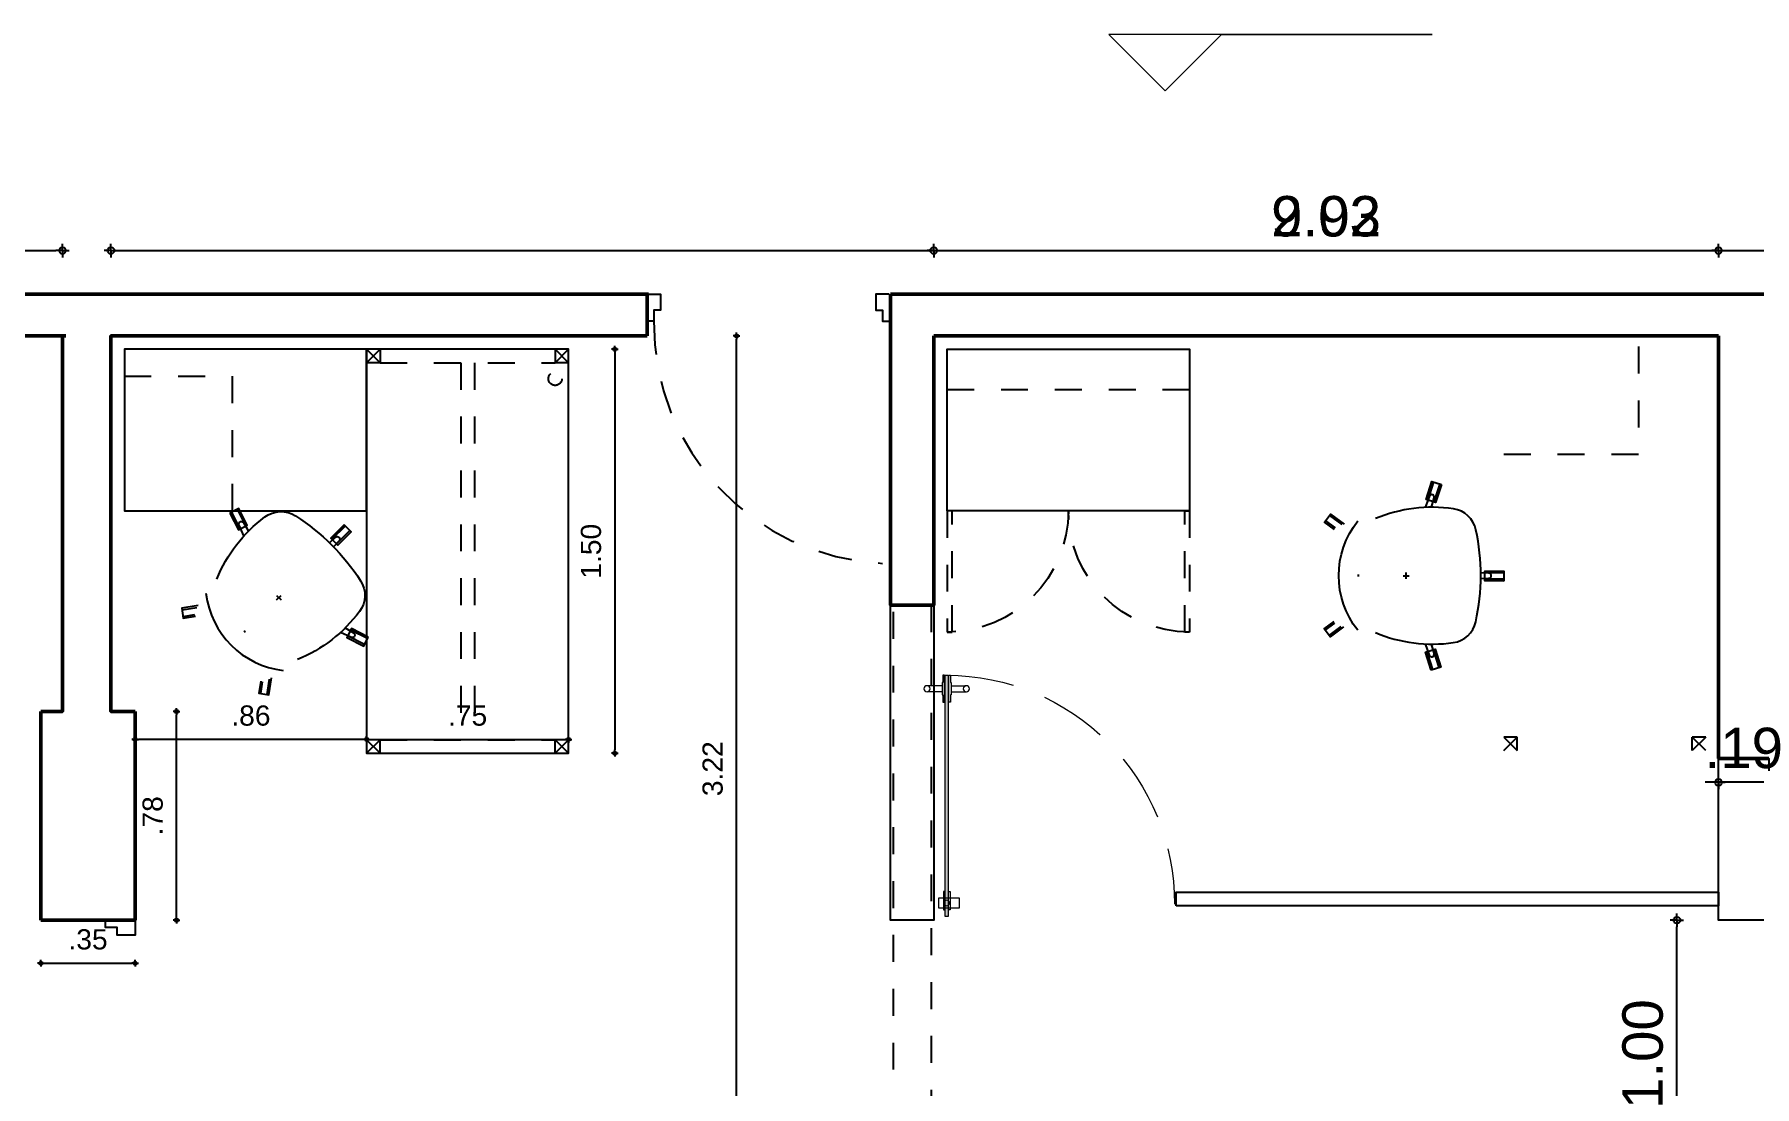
# Model space of a CAD drawing. Header units: millimetres. Extents: x -38 to 179, y -2 to 69.
# Drawn here: x -31.03 to -24.64, y 17.98 to 21.89 of the extents above; entities that cross this region are included whole.
import ezdxf

# ---------------------------------------------------------------- set-up
doc = ezdxf.new("R2010")
doc.units = ezdxf.units.MM
doc.linetypes.add('HIDDEN', pattern=[0.375, 0.25, -0.125])
doc.linetypes.add('HIDDEN2', pattern=[0.1875, 0.125, -0.0625])
doc.layers.get('0').update_dxf_attribs({"color": 255})
for name, color, linetype in [('0.05', 6, 'Continuous'), ('A_MOBILIARIO', 6, 'Continuous'), ('X_COTAS100', 6, 'Continuous'), ('X_COTAS50', 6, 'Continuous')]:
    doc.layers.add(name, color=color, linetype=linetype)
for name, color, linetype, lineweight in [('03 AMARILLO', 2, 'Continuous', 20), ('06 ROJO', 1, 'Continuous', 50), ('A_MUEBLES FIJOS', 6, 'Continuous', 5)]:
    doc.layers.add(name, color=color, linetype=linetype, lineweight=lineweight)
doc.styles.add('UNAL PLANEACION', font='arial.ttf')
doc.dimstyles.new('COTAS 100', dxfattribs={"dimscale": 100, "dimtxt": 0.0015, "dimasz": 0.00025, "dimexe": 0, "dimexo": 0.00025, "dimgap": 0.0005, "dimtad": 1, "dimzin": 4, "dimdsep": 46, "dimtxsty": 'UNAL PLANEACION', "dimblk": 'DIMBLK', "dimcen": 1, "dimse1": 1, "dimse2": 1, "dimclrd": 8, "dimclre": 8, "dimclrt": 256, "dimadec": 0, "dimazin": 1, "dimtfac": 1, "dimtix": 1, "dimtmove": 2, "dimatfit": 0, "dimldrblk": 'INDICE', "dimfxl": 1, "dimtolj": 1, "dimtzin": 0, "dimarcsym": 0})
doc.dimstyles.new('COTAS 50', dxfattribs={"dimscale": 50, "dimtxt": 0.0015, "dimasz": 0.00025, "dimexe": 0, "dimexo": 0.00025, "dimgap": 0.001, "dimtad": 1, "dimzin": 4, "dimdsep": 46, "dimtxsty": 'UNAL PLANEACION', "dimblk": 'DIMBLK', "dimcen": 1, "dimse1": 1, "dimse2": 1, "dimclrd": 8, "dimclre": 8, "dimclrt": 256, "dimadec": 0, "dimazin": 1, "dimtfac": 1, "dimtix": 1, "dimtmove": 2, "dimatfit": 0, "dimldrblk": 'INDICE', "dimfxl": 1, "dimtolj": 1, "dimtzin": 0, "dimarcsym": 0})

# ---------------------------------------------------------------- blocks, each defined once
blk = doc.blocks.new('DIMBLK')
for q in [(-1, 0), (0, 1), (1, 0), (0, -1)]:
    blk.add_line((0, 0), q)
blk.add_circle((0, 0), 0.5)
blk = doc.blocks.new('*D266')
at = {"layer": 'Defpoints', "color": 0, "transparency": 16777216}
for p in [(-24.9327, 18.6025), (-24.6726, 18.6025), (-24.6726, 17.6075)]:
    blk.add_point(p, dxfattribs=at)
at = {"layer": 'X_COTAS100', "color": 8, "lineweight": -2, "transparency": 16777216}
blk.add_line((-24.9327, 17.6325), (-24.9327, 18.5775), dxfattribs=at)
at = {"layer": 'X_COTAS100', "color": 8, "lineweight": -2, "transparency": 16777216, "xscale": 0.025, "yscale": 0.025, "zscale": 0.025}
for p, rotation in [((-24.9327, 18.6025), 90), ((-24.9327, 17.6075), 270)]:
    blk.add_blockref('DIMBLK', p, dxfattribs=dict(at, rotation=rotation))
at = {"layer": 'X_COTAS100', "transparency": 16777216, "insert": (-25.0593, 18.105), "char_height": 0.15, "attachment_point": 5, "rotation": 90, "style": 'UNAL PLANEACION'}
blk.add_mtext('\\A1;1.00', dxfattribs=at)
blk = doc.blocks.new('INDICE')
blk.add_line((-0.17, 0), (-1.17, 0))
blk.add_lwpolyline([(-0.52, 0.87), (-0.38, 0.93), (0, 0), (-0.38, -0.93), (-0.52, -0.87), (-0.17, 0)], close=True)
blk = doc.blocks.new('*D268')
at = {"layer": 'Defpoints', "color": 0, "transparency": 16777216}
for p in [(-24.7781, 19.2025), (-24.5906, 19.2025), (-24.7781, 19.1145)]:
    blk.add_point(p, dxfattribs=at)
at = {"layer": 'X_COTAS100', "color": 8, "lineweight": -2, "transparency": 16777216}
for p, q in [((-24.8031, 19.1145), (-24.8281, 19.1145)), ((-24.5906, 19.1145), (-24.7781, 19.1145)), ((-24.5656, 19.1145), (-24.5406, 19.1145))]:
    blk.add_line(p, q, dxfattribs=at)
at = {"layer": 'X_COTAS100', "color": 8, "lineweight": -2, "transparency": 16777216, "xscale": 0.025, "yscale": 0.025, "zscale": 0.025}
blk.add_blockref('DIMBLK', (-24.7781, 19.1145), dxfattribs=at)
at = {"layer": 'X_COTAS100', "color": 8, "lineweight": -2, "transparency": 16777216, "xscale": 0.025, "yscale": 0.025, "zscale": 0.025, "rotation": 180}
blk.add_blockref('DIMBLK', (-24.5906, 19.1145), dxfattribs=at)
at = {"layer": 'X_COTAS100', "transparency": 16777216, "insert": (-24.6843, 19.2411), "char_height": 0.15, "attachment_point": 5, "style": 'UNAL PLANEACION'}
blk.add_mtext('\\A1;.19', dxfattribs=at)
blk = doc.blocks.new('*D219')
at = {"layer": 'Defpoints', "color": 0, "transparency": 16777216}
for p in [(-24.7781, 21.0891), (-27.6931, 20.7725), (-24.7781, 20.7725)]:
    blk.add_point(p, dxfattribs=at)
at = {"layer": 'X_COTAS100', "color": 8, "lineweight": -2, "transparency": 16777216}
blk.add_line((-27.6681, 21.0891), (-24.8031, 21.0891), dxfattribs=at)
at = {"layer": 'X_COTAS100', "color": 8, "lineweight": -2, "transparency": 16777216, "xscale": 0.025, "yscale": 0.025, "zscale": 0.025, "rotation": 180}
blk.add_blockref('DIMBLK', (-27.6931, 21.0891), dxfattribs=at)
at = {"layer": 'X_COTAS100', "color": 8, "lineweight": -2, "transparency": 16777216, "xscale": 0.025, "yscale": 0.025, "zscale": 0.025}
blk.add_blockref('DIMBLK', (-24.7781, 21.0891), dxfattribs=at)
at = {"layer": 'X_COTAS100', "transparency": 16777216, "insert": (-26.2356, 21.2157), "char_height": 0.15, "attachment_point": 5, "style": 'UNAL PLANEACION'}
blk.add_mtext('\\A1;2.92', dxfattribs=at)
blk = doc.blocks.new('*D220')
at = {"layer": 'Defpoints', "color": 0, "transparency": 16777216}
for p in [(-30.9296, 21.0891), (-30.9296, 19.3775), (-33.8416, 19.1036)]:
    blk.add_point(p, dxfattribs=at)
at = {"layer": 'X_COTAS100', "color": 8, "lineweight": -2, "transparency": 16777216}
blk.add_line((-33.8166, 21.0891), (-30.9546, 21.0891), dxfattribs=at)
at = {"layer": 'X_COTAS100', "color": 8, "lineweight": -2, "transparency": 16777216, "xscale": 0.025, "yscale": 0.025, "zscale": 0.025, "rotation": 180}
blk.add_blockref('DIMBLK', (-33.8416, 21.0891), dxfattribs=at)
at = {"layer": 'X_COTAS100', "color": 8, "lineweight": -2, "transparency": 16777216, "xscale": 0.025, "yscale": 0.025, "zscale": 0.025}
blk.add_blockref('DIMBLK', (-30.9296, 21.0891), dxfattribs=at)
at = {"layer": 'X_COTAS100', "transparency": 16777216, "insert": (-32.3856, 21.2157), "char_height": 0.15, "attachment_point": 5, "style": 'UNAL PLANEACION'}
blk.add_mtext('\\A1;2.91', dxfattribs=at)
blk = doc.blocks.new('*D269')
at = {"layer": 'Defpoints', "color": 0, "transparency": 16777216}
for p in [(-21.7226, 21.0891), (-30.7496, 20.7725), (-21.7226, 20.7725)]:
    blk.add_point(p, dxfattribs=at)
at = {"layer": 'X_COTAS100', "color": 8, "lineweight": -2, "transparency": 16777216}
blk.add_line((-30.7246, 21.0891), (-21.7476, 21.0891), dxfattribs=at)
at = {"layer": 'X_COTAS100', "color": 8, "lineweight": -2, "transparency": 16777216, "xscale": 0.025, "yscale": 0.025, "zscale": 0.025, "rotation": 180}
blk.add_blockref('DIMBLK', (-30.7496, 21.0891), dxfattribs=at)
at = {"layer": 'X_COTAS100', "color": 8, "lineweight": -2, "transparency": 16777216, "xscale": 0.025, "yscale": 0.025, "zscale": 0.025}
blk.add_blockref('DIMBLK', (-21.7226, 21.0891), dxfattribs=at)
at = {"layer": 'X_COTAS100', "transparency": 16777216, "insert": (-26.2361, 21.2157), "char_height": 0.15, "attachment_point": 5, "style": 'UNAL PLANEACION'}
blk.add_mtext('\\A1;9.03', dxfattribs=at)
blk = doc.blocks.new('*D270')
at = {"layer": 'Defpoints', "color": 0, "transparency": 16777216}
for p in [(-30.6596, 19.3775), (-30.5059, 19.3775), (-30.6596, 18.6025)]:
    blk.add_point(p, dxfattribs=at)
at = {"layer": 'X_COTAS50', "color": 8, "lineweight": -2, "transparency": 16777216}
blk.add_line((-30.5059, 18.615), (-30.5059, 19.365), dxfattribs=at)
at = {"layer": 'X_COTAS50', "color": 8, "lineweight": -2, "transparency": 16777216, "xscale": 0.0125, "yscale": 0.0125, "zscale": 0.0125}
for p, rotation in [((-30.5059, 19.3775), 90), ((-30.5059, 18.6025), 270)]:
    blk.add_blockref('DIMBLK', p, dxfattribs=dict(at, rotation=rotation))
at = {"layer": 'X_COTAS50', "transparency": 16777216, "insert": (-30.5942, 18.99), "char_height": 0.075, "attachment_point": 5, "rotation": 90, "style": 'UNAL PLANEACION'}
blk.add_mtext('\\A1;.78', dxfattribs=at)
blk = doc.blocks.new('*D271')
at = {"layer": 'Defpoints', "color": 0, "transparency": 16777216}
for p in [(-31.0096, 18.6025), (-30.6596, 18.4424), (-30.6596, 18.4424)]:
    blk.add_point(p, dxfattribs=at)
at = {"layer": 'X_COTAS50', "color": 8, "lineweight": -2, "transparency": 16777216}
blk.add_line((-30.9971, 18.4424), (-30.6721, 18.4424), dxfattribs=at)
at = {"layer": 'X_COTAS50', "color": 8, "lineweight": -2, "transparency": 16777216, "xscale": 0.0125, "yscale": 0.0125, "zscale": 0.0125, "rotation": 180}
blk.add_blockref('DIMBLK', (-31.0096, 18.4424), dxfattribs=at)
at = {"layer": 'X_COTAS50', "color": 8, "lineweight": -2, "transparency": 16777216, "xscale": 0.0125, "yscale": 0.0125, "zscale": 0.0125}
blk.add_blockref('DIMBLK', (-30.6596, 18.4424), dxfattribs=at)
at = {"layer": 'X_COTAS50', "transparency": 16777216, "insert": (-30.8346, 18.5307), "char_height": 0.075, "attachment_point": 5, "style": 'UNAL PLANEACION'}
blk.add_mtext('\\A1;.35', dxfattribs=at)
blk = doc.blocks.new('MB-SO-PM')
at = {"layer": 'A_MOBILIARIO', "color": 252, "ltscale": 0.1}
for points in [[(-0.1721, 0.2665), (-0.199, 0.3035), (-0.229, 0.2816), (-0.1916, 0.2302)], [(-0.2238, 0.2854), (-0.1902, 0.2392)], [(-0.2042, 0.2997), (-0.1782, 0.2639)], [(0.1905, 0.2326), (0.2271, 0.283), (0.1971, 0.3049), (0.1699, 0.2674)], [(0.2023, 0.3011), (0.176, 0.2649)], [(0.2219, 0.2868), (0.1892, 0.2417)], [(-0.3481, -0.1016), (-0.2815, -0.0799)], [(-0.3406, -0.1247), (-0.274, -0.103)], [(0.3414, -0.1224), (0.2748, -0.1008)], [(0.3488, -0.0994), (0.2822, -0.0778)], [(-0.0109, -0.3625), (-0.011, -0.2925)], [(0.0133, -0.3625), (0.0133, -0.2925)]]:
    blk.add_lwpolyline(points, dxfattribs=at)
at = {"layer": 'A_MOBILIARIO'}
for points in [[(-0.0041, 0.1789, -0.001549), (0.0035, 0.1789, -0.001549)], [(0.2116, 0.1144, -0.134915), (0.2486, -0.1748, -0.313815), (0.1708, -0.2585, -0.106624), (-0.1704, -0.2589, -0.313815), (-0.2484, -0.1754, -0.134915), (-0.2121, 0.1139)]]:
    blk.add_lwpolyline(points, format="xyb", dxfattribs=at)
for points in [[(0.0115, 0), (-0.0115, 0)], [(0, 0.0115), (0, -0.0115)]]:
    blk.add_lwpolyline(points, dxfattribs=at)
at = {"layer": 'A_MOBILIARIO', "color": 252, "ltscale": 0.1}
for points in [[(-0.3386, -0.1308), (-0.272, -0.1091), (-0.2835, -0.0738), (-0.3501, -0.0955)], [(0.3508, -0.0932), (0.2842, -0.0716), (0.2728, -0.1069), (0.3394, -0.1285)], [(0.0198, -0.3625), (0.0197, -0.2925), (-0.0174, -0.2925), (-0.0174, -0.3625)]]:
    blk.add_lwpolyline(points, close=True, dxfattribs=at)
for points in [[(-0.254, -0.0943), (-0.289, -0.1039, -1.057066), (-0.293, -0.0853), (-0.2534, -0.0704)], [(0.2534, -0.0702), (0.2949, -0.0858, -1.057066), (0.2872, -0.1032), (0.254, -0.0941)], [(0.0109, -0.2768), (0.0096, -0.3069, -1.057066), (-0.0095, -0.305), (-0.0107, -0.2768)]]:
    blk.add_lwpolyline(points, format="xyb", dxfattribs=at)
blk.add_arc((0, -0.0762), 0.3267, 51.68308, 128.4484, dxfattribs=at)
blk = doc.blocks.new('MB-ETL-150x165')
at = {"layer": 'A_MOBILIARIO'}
for points in [[(0.75, 0), (0.75, 1.5), (0, 1.5), (0, 0)], [(0.75, 0), (1.65, 0), (1.65, 0.6), (0.75, 0.6)]]:
    blk.add_lwpolyline(points, close=True, dxfattribs=at)
at = {"layer": 'A_MOBILIARIO', "color": 252, "linetype": 'HIDDEN2', "ltscale": 0.1}
for points in [[(0, 1.5), (0.05, 1.45)], [(0, 1.45), (0.05, 1.5)], [(0.05, 1.5), (0.05, 1.45)], [(0.7, 1.5), (0.7, 1.45)], [(0.75, 1.5), (0.7, 1.45)], [(0.75, 1.45), (0.7, 1.5)], [(0, 1.45), (0.05, 1.45)], [(0.7, 1.45), (0.75, 1.45)], [(0, 0.05), (0.05, 0.05)], [(0, 0), (0.05, 0.05)], [(0, 0.05), (0.05, 0)], [(0.05, 0), (0.05, 0.05)], [(0.7, 0), (0.7, 0.05)], [(0.75, 0), (0.7, 0.05)], [(0.75, 0.05), (0.7, 0)], [(0.7, 0.05), (0.75, 0.05)]]:
    blk.add_lwpolyline(points, dxfattribs=at)
at = {"layer": 'A_MOBILIARIO', "color": 252, "linetype": 'HIDDEN2', "ltscale": 0.25}
for points in [[(0.7, 1.45), (0.05, 1.45)], [(0.35, 0.05), (0.35, 1.45)], [(0.4, 0.05), (0.4, 1.45)], [(1.65, 0.1), (1.25, 0.1), (1.25, 0.6)], [(0.7, 0.05), (0.05, 0.05)]]:
    blk.add_lwpolyline(points, dxfattribs=at)
at = {"layer": 'A_MOBILIARIO', "color": 252, "linetype": 'HIDDEN', "ltscale": 0.25}
blk.add_circle((0.05, 0.1091), 0.025, dxfattribs=at)
blk = doc.blocks.new('*D239')
at = {"layer": 'Defpoints', "color": 0, "transparency": 16777216}
for p in [(-29.7996, 19.4833), (-29.0496, 19.4833), (-29.0496, 19.2736)]:
    blk.add_point(p, dxfattribs=at)
at = {"layer": 'X_COTAS50', "color": 8, "lineweight": -2, "transparency": 16777216}
blk.add_line((-29.7871, 19.2736), (-29.0621, 19.2736), dxfattribs=at)
at = {"layer": 'X_COTAS50', "color": 8, "lineweight": -2, "transparency": 16777216, "xscale": 0.0125, "yscale": 0.0125, "zscale": 0.0125, "rotation": 180}
blk.add_blockref('DIMBLK', (-29.7996, 19.2736), dxfattribs=at)
at = {"layer": 'X_COTAS50', "color": 8, "lineweight": -2, "transparency": 16777216, "xscale": 0.0125, "yscale": 0.0125, "zscale": 0.0125}
blk.add_blockref('DIMBLK', (-29.0496, 19.2736), dxfattribs=at)
at = {"layer": 'X_COTAS50', "transparency": 16777216, "insert": (-29.4246, 19.3617), "char_height": 0.075, "attachment_point": 5, "style": 'UNAL PLANEACION'}
blk.add_mtext('\\A1;.75', dxfattribs=at)
blk = doc.blocks.new('*D240')
at = {"layer": 'Defpoints', "color": 0, "transparency": 16777216}
for p in [(-29.0496, 20.7225), (-29.0496, 19.2225), (-28.8777, 19.2225)]:
    blk.add_point(p, dxfattribs=at)
at = {"layer": 'X_COTAS50', "color": 8, "lineweight": -2, "transparency": 16777216}
blk.add_line((-28.8777, 20.71), (-28.8777, 19.235), dxfattribs=at)
at = {"layer": 'X_COTAS50', "color": 8, "lineweight": -2, "transparency": 16777216, "xscale": 0.0125, "yscale": 0.0125, "zscale": 0.0125}
for p, rotation in [((-28.8777, 20.7225), 90), ((-28.8777, 19.2225), 270)]:
    blk.add_blockref('DIMBLK', p, dxfattribs=dict(at, rotation=rotation))
at = {"layer": 'X_COTAS50', "transparency": 16777216, "insert": (-28.966, 19.9725), "char_height": 0.075, "attachment_point": 5, "rotation": 90, "style": 'UNAL PLANEACION'}
blk.add_mtext('\\A1;1.50', dxfattribs=at)
blk = doc.blocks.new('*D241')
at = {"layer": 'Defpoints', "color": 0, "transparency": 16777216}
for p in [(-30.6596, 19.4833), (-29.7996, 19.4833), (-30.6596, 19.2736)]:
    blk.add_point(p, dxfattribs=at)
at = {"layer": 'X_COTAS50', "color": 8, "lineweight": -2, "transparency": 16777216}
blk.add_line((-29.8121, 19.2736), (-30.6471, 19.2736), dxfattribs=at)
at = {"layer": 'X_COTAS50', "color": 8, "lineweight": -2, "transparency": 16777216, "xscale": 0.0125, "yscale": 0.0125, "zscale": 0.0125, "rotation": 180}
blk.add_blockref('DIMBLK', (-30.6596, 19.2736), dxfattribs=at)
at = {"layer": 'X_COTAS50', "color": 8, "lineweight": -2, "transparency": 16777216, "xscale": 0.0125, "yscale": 0.0125, "zscale": 0.0125}
blk.add_blockref('DIMBLK', (-29.7996, 19.2736), dxfattribs=at)
at = {"layer": 'X_COTAS50', "transparency": 16777216, "insert": (-30.2296, 19.3619), "char_height": 0.075, "attachment_point": 5, "style": 'UNAL PLANEACION'}
blk.add_mtext('\\A1;.86', dxfattribs=at)
blk = doc.blocks.new('*D252')
at = {"layer": 'Defpoints', "color": 0, "transparency": 16777216}
for p in [(-28.7425, 20.7725), (-28.4257, 20.7725), (-28.7926, 17.5575)]:
    blk.add_point(p, dxfattribs=at)
at = {"layer": 'X_COTAS50', "color": 8, "lineweight": -2, "transparency": 16777216}
blk.add_line((-28.4257, 17.57), (-28.4257, 20.76), dxfattribs=at)
at = {"layer": 'X_COTAS50', "color": 8, "lineweight": -2, "transparency": 16777216, "xscale": 0.0125, "yscale": 0.0125, "zscale": 0.0125}
for p, rotation in [((-28.4257, 20.7725), 90), ((-28.4257, 17.5575), 270)]:
    blk.add_blockref('DIMBLK', p, dxfattribs=dict(at, rotation=rotation))
at = {"layer": 'X_COTAS50', "transparency": 16777216, "insert": (-28.5141, 19.165), "char_height": 0.075, "attachment_point": 5, "rotation": 90, "style": 'UNAL PLANEACION'}
blk.add_mtext('\\A1;3.22', dxfattribs=at)
blk = doc.blocks.new('PUERTA VIDRIO ABI')
at = {"true_color": 0xc7c8ca, "transparency": 33554687}
h = blk.add_hatch(color=9, dxfattribs=at)
h.dxf.hatch_style = 1
h.paths.add_polyline_path([(98280.3117, 103097.7468), (98280.3117, 103096.8526), (98280.3128, 103096.8515), (98280.3219, 103096.8515), (98280.3231, 103096.8526), (98280.3231, 103097.7468), (98280.3219, 103097.7479), (98280.3128, 103097.7479)])
at = {"color": 136, "linetype": 'ByBlock'}
for p, q in [((98280.3048, 103097.7223), (98280.3054, 103097.7229)), ((98280.3048, 103097.7223), (98280.3054, 103097.7229)), ((98280.3048, 103097.655), (98280.3048, 103097.7223)), ((98280.3048, 103097.6551), (98280.3048, 103097.7223)), ((98280.3054, 103097.7229), (98280.3105, 103097.7229)), ((98280.3054, 103097.7229), (98280.3105, 103097.7229)), ((98280.3105, 103097.7229), (98280.3105, 103097.6545)), ((98280.3105, 103097.7229), (98280.3105, 103097.6545)), ((98280.3117, 103097.7206), (98280.3105, 103097.7206)), ((98280.3242, 103097.7206), (98280.3231, 103097.7206)), ((98280.3231, 103097.7206), (98280.3242, 103097.7206)), ((98280.3293, 103097.7229), (98280.3242, 103097.7229)), ((98280.3242, 103097.7229), (98280.3242, 103097.6545)), ((98280.3293, 103097.7229), (98280.3242, 103097.7229)), ((98280.3242, 103097.7229), (98280.3242, 103097.6545)), ((98280.3299, 103097.7223), (98280.3293, 103097.7229)), ((98280.3299, 103097.7223), (98280.3293, 103097.7229)), ((98280.3299, 103097.655), (98280.3299, 103097.7223)), ((98280.3299, 103097.6551), (98280.3299, 103097.7223)), ((98280.3054, 103097.6545), (98280.3048, 103097.6551)), ((98280.3054, 103097.6545), (98280.3048, 103097.655)), ((98280.3105, 103097.6545), (98280.3054, 103097.6545)), ((98280.3105, 103097.6545), (98280.3054, 103097.6545)), ((98280.3117, 103097.6568), (98280.3105, 103097.6568)), ((98280.3242, 103097.6568), (98280.3231, 103097.6568)), ((98280.3231, 103097.6568), (98280.3242, 103097.6568)), ((98280.3242, 103097.6545), (98280.3293, 103097.6545)), ((98280.3242, 103097.6545), (98280.3293, 103097.6545)), ((98280.3293, 103097.6545), (98280.3299, 103097.6551)), ((98280.3293, 103097.6545), (98280.3299, 103097.655))]:
    blk.add_line(p, q, dxfattribs=at)
at = {"color": 0, "linetype": 'ByBlock'}
for points in [[(98280.3117, 103097.7468), (98280.3117, 103096.8526), (98280.3128, 103096.8515), (98280.3219, 103096.8515), (98280.3231, 103096.8526), (98280.3231, 103097.7468), (98280.3219, 103097.7479), (98280.3128, 103097.7479)], [(98280.3094, 103096.8516), (98280.3032, 103096.8516), (98280.3032, 103096.8788), (98280.301, 103096.8788), (98280.301, 103096.9244), (98280.3032, 103096.9244), (98280.3032, 103096.9516), (98280.3094, 103096.9516), (98280.3094, 103096.8674)], [(98280.3253, 103096.8516), (98280.3315, 103096.8516), (98280.3315, 103096.8788), (98280.3337, 103096.8788), (98280.3337, 103096.9244), (98280.3315, 103096.9244), (98280.3315, 103096.9516), (98280.3253, 103096.9516), (98280.3253, 103096.8674)]]:
    blk.add_lwpolyline(points, close=True, dxfattribs=at)
at = {"color": 136, "linetype": 'ByBlock'}
blk.add_lwpolyline([(98280.2867, 103097.6797), (98280.2867, 103097.7148), (98280.3651, 103097.7148), (98280.3651, 103097.6797)], close=True, dxfattribs=at)
at = {"color": 0, "linetype": 'ByBlock'}
for points in [[(98280.301, 103096.9131), (98280.2454, 103096.9131)], [(98280.301, 103096.8903), (98280.246, 103096.8903)], [(98280.3337, 103096.9131), (98280.3893, 103096.9131)], [(98280.3337, 103096.8903), (98280.3887, 103096.8903)]]:
    blk.add_lwpolyline(points, dxfattribs=at)
at = {"color": 136, "linetype": 'ByBlock'}
blk.add_circle((98280.3174, 103097.6972), 0.01, dxfattribs=at)
at = {"color": 0, "linetype": 'ByBlock'}
for centre in [(98280.2443, 103096.9016), (98280.3904, 103096.9016)]:
    blk.add_circle(centre, 0.0115, dxfattribs=at)
at = {"color": 8, "linetype": 'HIDDEN'}
blk.add_arc((98280.3174, 103097.6972), 0.8457, 270, 0.30972, dxfattribs=at)
blk = doc.blocks.new('MB-ET-150x75')
at = {"layer": 'A_MOBILIARIO', "color": 9, "linetype": 'HIDDEN2', "ltscale": 0.1, "true_color": 0xc7c8ca}
for points in [[(1.45, 0.75), (1.45, 0.7)], [(1.5, 0.75), (1.45, 0.7)], [(1.45, 0.75), (1.5, 0.7)], [(1.5, 0.7), (1.45, 0.7)], [(1.45, 0.05), (1.45, 0)], [(1.5, 0.05), (1.45, 0.05)], [(1.5, 0), (1.45, 0.05)], [(1.45, 0), (1.5, 0.05)]]:
    blk.add_lwpolyline(points, dxfattribs=at)
at = {"layer": 'A_MOBILIARIO', "color": 252, "linetype": 'HIDDEN2', "ltscale": 0.25}
blk.add_lwpolyline([(0, 0.5), (0.4, 0.5), (0.4, 0)], dxfattribs=at)
blk = doc.blocks.new('*U12')
at = {"layer": 'A_MOBILIARIO'}
blk.add_lwpolyline([(0, 0), (0.9, 0), (0.9, 0.6), (0, 0.6)], close=True, dxfattribs=at)
at = {"layer": 'A_MOBILIARIO', "linetype": 'HIDDEN', "ltscale": 0.1}
blk.add_lwpolyline([(0, 0.45), (0.9, 0.45)], dxfattribs=at)
at = {"layer": 'A_MOBILIARIO', "color": 252, "linetype": 'HIDDEN', "ltscale": 0.1}
for points in [[(0, 0), (0, -0.45), (0.018, -0.45), (0.018, 0)], [(0.9, 0), (0.9, -0.45), (0.882, -0.45), (0.882, 0)]]:
    blk.add_lwpolyline(points, close=True, dxfattribs=at)
at = {"layer": 'A_MOBILIARIO', "color": 252, "linetype": 'HIDDEN2'}
for centre, start, end in [((0, 0), 270, 0), ((0.9, 0), 180, 270)]:
    blk.add_arc(centre, 0.45, start, end, dxfattribs=at)
blk = doc.blocks.new('mampf')
at = {"layer": '0.05', "color": 150, "elevation": -0.01}
blk.add_lwpolyline([(-1.5989, -0.02), (-1.5989, 0.03), (0.4157, 0.03), (0.4157, -0.02)], close=True, dxfattribs=at)

msp = doc.modelspace()

# ---------------------------------------------------------------- linework, layer by layer
for points in [[(-28.7582, 20.9275), (-28.7082, 20.9275), (-28.7082, 20.8675), (-28.7332, 20.8675), (-28.7332, 20.8275), (-28.7582, 20.8275)], [(-27.8582, 20.9275), (-27.9082, 20.9275), (-27.9082, 20.8675), (-27.8832, 20.8675), (-27.8832, 20.8275), (-27.8582, 20.8275)], [(-30.6596, 18.6025), (-30.6596, 18.5472), (-30.7259, 18.5472), (-30.7259, 18.5748), (-30.7702, 18.5748), (-30.7702, 18.6025)]]:
    msp.add_lwpolyline(points)
at = {"color": 252, "linetype": 'HIDDEN2', "ltscale": 0.5}
msp.add_lwpolyline([(-27.8432, 19.7725), (-27.7031, 19.7725), (-27.7031, 14.6475), (-27.8432, 14.6475)], close=True, dxfattribs=at)
at = {"color": 252, "linetype": 'HIDDEN', "ltscale": 0.5}
for centre, radius, start, end in [((-27.8393, 20.8203, 1.6), 0.8939, 179.54198, 267.18486), ((-30.7781, 18.6234), 0.9883, 182.81514, 270.45802)]:
    msp.add_arc(centre, radius, start, end, dxfattribs=at)
at = {"layer": '03 AMARILLO'}
msp.add_lwpolyline([(-25.8412, 21.892), (-27.0426, 21.892), (-26.8332, 21.6827), (-26.6238, 21.892)], close=True, dxfattribs=at)
at = {"layer": '06 ROJO'}
for p, q in [((-35.9776, 20.9275), (-28.7526, 20.9275)), ((-28.7582, 20.7725), (-28.7582, 20.9275)), ((-27.8532, 20.9275), (-22.6276, 20.9275)), ((-27.8532, 20.8275), (-27.8532, 20.9275)), ((-33.8416, 20.7725), (-30.9176, 20.7725)), ((-30.7476, 20.7725), (-28.7582, 20.7725)), ((-27.6931, 20.7725), (-24.7781, 20.7725)), ((-24.7781, 19.2025), (-24.7781, 20.7725)), ((-31.0096, 18.6025), (-31.0096, 19.3775)), ((-30.6596, 18.6025), (-30.6596, 19.3775)), ((-30.6596, 19.2025), (-30.6596, 19.3775)), ((-24.7781, 19.2025), (-24.5906, 19.2025)), ((-31.0096, 18.6025), (-30.6596, 18.6025))]:
    msp.add_line(p, q, dxfattribs=at)
for points in [[(-31.0989, 20.7725), (-30.9296, 20.7725), (-30.9296, 19.3775), (-31.0096, 19.3775)], [(-30.6596, 20.7725), (-30.7496, 20.7725), (-30.7496, 19.3775), (-30.6596, 19.3775)], [(-27.6931, 20.7725), (-27.6931, 19.7725), (-27.8532, 19.7725), (-27.8532, 20.8275)]]:
    msp.add_lwpolyline(points, dxfattribs=at)
at = {"layer": 'X_COTAS50'}
for points in [[(-27.8532, 19.7725), (-27.6931, 19.7725), (-27.6931, 18.6025), (-27.8532, 18.6025)], [(-24.7781, 19.2025), (-24.5906, 19.2025), (-24.5906, 18.6025), (-24.7781, 18.6025)]]:
    msp.add_lwpolyline(points, close=True, dxfattribs=at)

# ---------------------------------------------------------------- block references
msp.add_blockref('mampf', (-25.1938, 18.6761, 0.01))
at = {"layer": 'A_MOBILIARIO'}
for name, p, rotation in [('MB-ETL-150x165', (-29.0496, 20.7225), 180), ('MB-ET-150x75', (-25.5756, 20.7325), 270), ('MB-SO-PM', (-30.1258, 19.8006), 135)]:
    msp.add_blockref(name, p, dxfattribs=dict(at, rotation=rotation))
at = {"layer": 'A_MOBILIARIO', "xscale": -1}
msp.add_blockref('*U12', (-26.7431, 20.1225), dxfattribs=at)
at = {"layer": 'A_MOBILIARIO', "xscale": -1, "rotation": 90}
msp.add_blockref('MB-SO-PM', (-25.9381, 19.8818), dxfattribs=at)
at = {"layer": 'A_MUEBLES FIJOS', "xscale": -1, "rotation": 180}
msp.add_blockref('PUERTA VIDRIO ABI', (-98307.9623, 103116.3634), dxfattribs=at)

# ---------------------------------------------------------------- dimensions: what is measured, and where the dimension line sits
at = {"layer": 'X_COTAS100'}
for base, p1, p2, picture, middle in [((-30.9296, 21.0891), (-33.8416, 19.1036), (-30.9296, 19.3775), '*D220', (-32.3856, 21.2157)), ((-21.7226, 21.0891), (-30.7496, 20.7725), (-21.7226, 20.7725), '*D269', (-26.2361, 21.2157)), ((-24.7780950608, 21.0890971594), (-27.6930950608, 20.7724571796), (-24.7780950608, 20.7724571796), '*D219', (-26.2355950608, 21.2156831075)), ((-24.7781, 19.1145), (-24.5906, 19.2025), (-24.7781, 19.2025), '*D268', (-24.6843, 19.2411))]:
    dim = msp.add_linear_dim(base=base, p1=p1, p2=p2, dimstyle='COTAS 100', dxfattribs=at)
    dim.commit()
    dim.dimension.update_dxf_attribs({"geometry": picture, "text_midpoint": middle})
dim = msp.add_linear_dim(base=(-24.9327482683, 18.6024571796), p1=(-24.6725950608, 17.6074571796), p2=(-24.6725950608, 18.6024571796), angle=90, dimstyle='COTAS 100', dxfattribs=at)
dim.commit()
dim.dimension.update_dxf_attribs({"geometry": '*D266', "text_midpoint": (-25.0593342165, 18.1049571796)})
at = {"layer": 'X_COTAS50'}
for base, p1, p2, picture, middle in [((-28.4257383071, 20.7724571796), (-28.7925950607, 17.5574571796), (-28.7425285871, 20.7724571796), '*D252', (-28.514056861, 19.1649571796)), ((-28.8777, 19.2225), (-29.0496, 20.7225), (-29.0496, 19.2225), '*D240', (-28.966, 19.9725)), ((-30.5058716767, 19.3774571795), (-30.6595950607, 18.6024571796), (-30.6595950607, 19.3774571795), '*D270', (-30.5941646507, 18.9899571796))]:
    dim = msp.add_linear_dim(base=base, p1=p1, p2=p2, angle=90, dimstyle='COTAS 50', dxfattribs=at)
    dim.commit()
    dim.dimension.update_dxf_attribs({"geometry": picture, "text_midpoint": middle})
for base, p1, p2, picture, middle in [((-30.6596, 19.2736), (-29.7996, 19.4833), (-30.6596, 19.4833), '*D241', (-30.2296, 19.3619)), ((-29.0496, 19.2736), (-29.7996, 19.4833), (-29.0496, 19.4833), '*D239', (-29.4246, 19.3617)), ((-30.6596, 18.4424), (-31.0096, 18.6025), (-30.6596, 18.4424), '*D271', (-30.8346, 18.5307))]:
    dim = msp.add_linear_dim(base=base, p1=p1, p2=p2, dimstyle='COTAS 50', dxfattribs=at)
    dim.commit()
    dim.dimension.update_dxf_attribs({"geometry": picture, "text_midpoint": middle})

doc.saveas('drawing.dxf')
